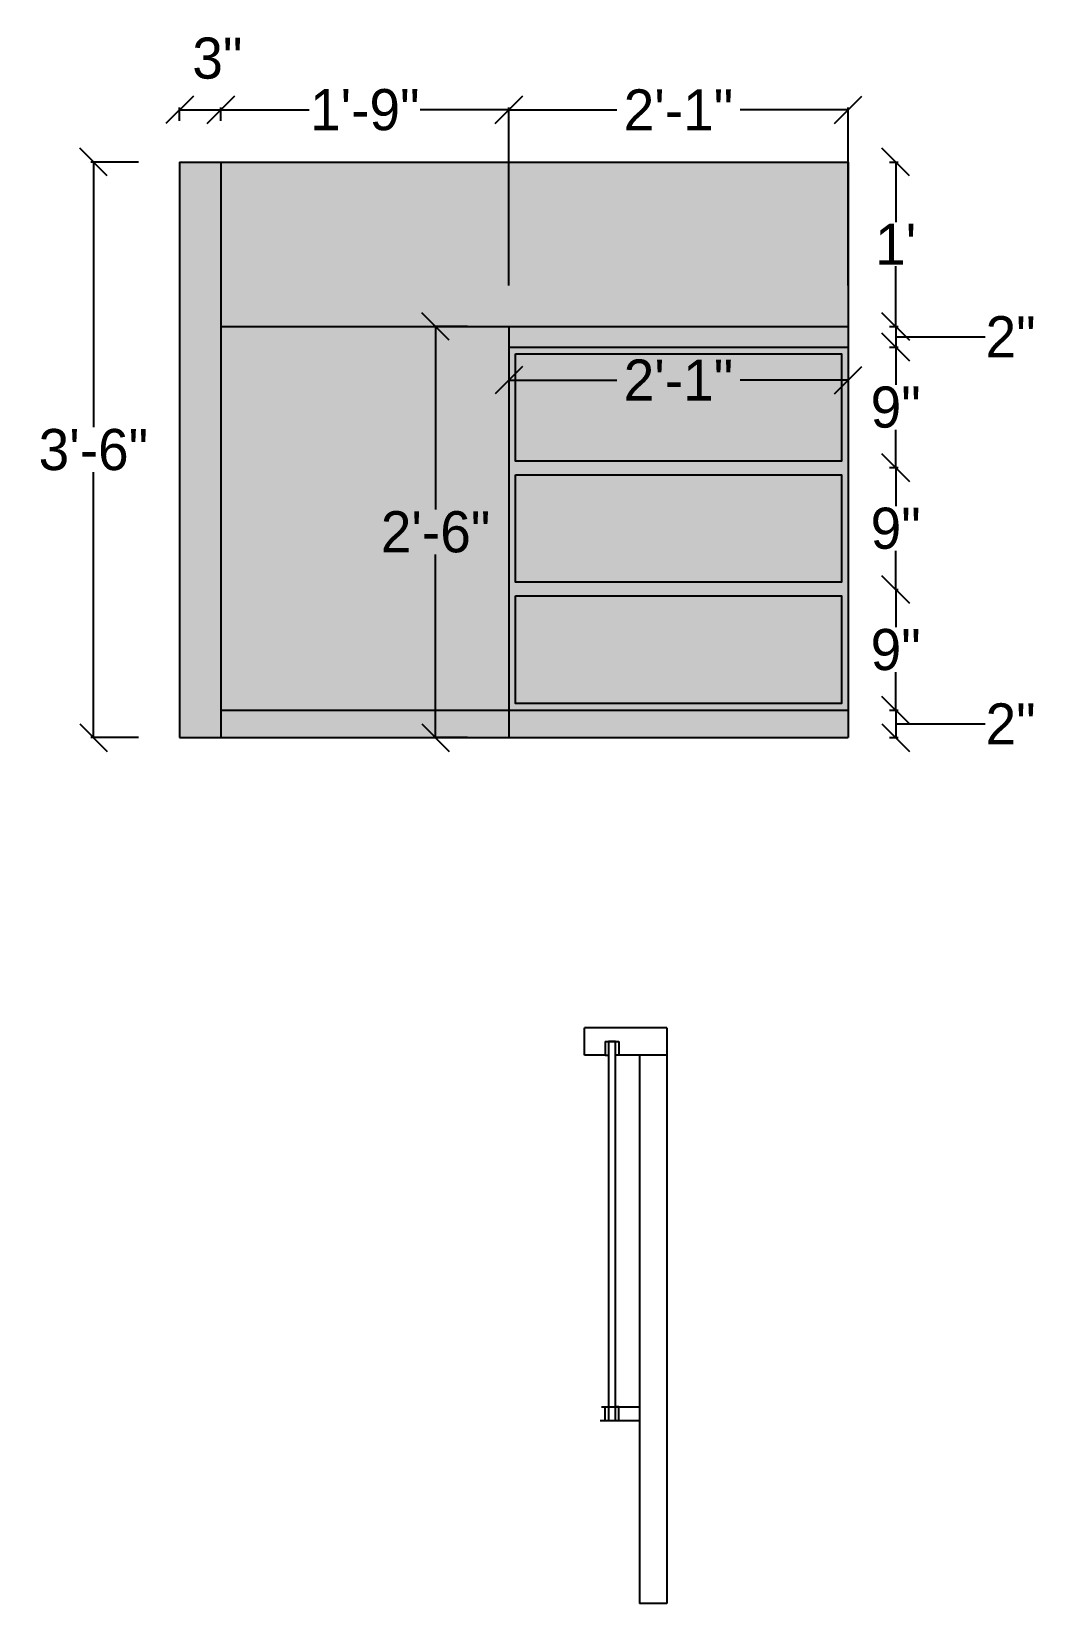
# Model space of a CAD drawing. Header units: inches. Extents: x 9636 to 21597, y -10243 to 557.
# Drawn here: x 18105.5 to 18179, y -3476.3 to -3361.6 of the extents above; entities that cross this region are included whole.
import ezdxf

# ---------------------------------------------------------------- set-up
doc = ezdxf.new("R2010")
doc.units = ezdxf.units.IN
doc.header["$MEASUREMENT"] = 0
doc.layers.add('IEL-HATCH-002', color=7, linetype='Continuous')
doc.styles.add('HEMI', font='stylu.ttf')
doc.styles.get("Standard").update_dxf_attribs({"font": 'arial.ttf'})
doc.dimstyles.get("Standard").update_dxf_attribs({"dimtxt": 0.18, "dimasz": 0.18, "dimexe": 0.18, "dimexo": 0.0625, "dimgap": 0.09, "dimtad": 0, "dimtih": 1, "dimtoh": 1, "dimdec": 0, "dimzin": 0, "dimdsep": 46, "dimlunit": 4, "dimtxsty": 'Standard', "dimcen": 0.09, "dimadec": 0, "dimazin": 0, "dimtfac": 1, "dimtdec": 0, "dimtofl": 0, "dimtmove": 0, "dimatfit": 3, "dimfxl": 1, "dimtolj": 1, "dimtzin": 0, "dimarcsym": 0})

# ---------------------------------------------------------------- blocks, each defined once
blk = doc.blocks.new('_Oblique')
at = {"color": 0, "linetype": 'ByBlock', "lineweight": -2}
blk.add_line((-0.5, -0.5), (0.5, 0.5), dxfattribs=at)
blk = doc.blocks.new('*D436')
at = {"color": 254, "lineweight": -2, "transparency": 16777216}
for p, q in [((18113.26, -3371.1), (18109.79, -3371.1)), ((18113.26, -3413.1), (18109.79, -3413.1))]:
    blk.add_line(p, q, dxfattribs=at)
at = {"color": 5, "lineweight": -2, "transparency": 16777216}
for p, q in [((18109.97, -3371.1), (18109.97, -3390.45)), ((18109.97, -3413.1), (18109.97, -3393.74))]:
    blk.add_line(p, q, dxfattribs=at)
at = {"layer": 'Defpoints', "color": 0, "transparency": 16777216}
for p in [(18109.97, -3371.1), (18116.26, -3371.1), (18116.26, -3413.1)]:
    blk.add_point(p, dxfattribs=at)
at = {"color": 5, "lineweight": -2, "transparency": 16777216, "xscale": 2, "yscale": 2, "zscale": 2}
for p, rotation in [((18109.97, -3371.1), 90), ((18109.97, -3413.1), 270)]:
    blk.add_blockref('_Oblique', p, dxfattribs=dict(at, rotation=rotation))
at = {"color": 5, "transparency": 16777216, "insert": (18109.97, -3392.1), "char_height": 3, "attachment_point": 5, "style": 'HEMI'}
blk.add_mtext('\\A1;3\'-6"', dxfattribs=at)
blk = doc.blocks.new('*D437')
at = {"color": 254, "lineweight": -2, "transparency": 16777216}
for p, q in [((18116.26, -3368.1), (18116.26, -3367.12)), ((18119.26, -3368.1), (18119.26, -3367.12))]:
    blk.add_line(p, q, dxfattribs=at)
at = {"color": 5, "lineweight": -2, "transparency": 16777216}
blk.add_line((18116.26, -3367.3), (18119.26, -3367.3), dxfattribs=at)
at = {"layer": 'Defpoints', "color": 0, "transparency": 16777216}
for p in [(18119.26, -3367.3), (18116.26, -3371.1), (18119.26, -3371.1)]:
    blk.add_point(p, dxfattribs=at)
at = {"color": 5, "lineweight": -2, "transparency": 16777216, "xscale": 2, "yscale": 2, "zscale": 2, "rotation": 180}
blk.add_blockref('_Oblique', (18116.26, -3367.3), dxfattribs=at)
at = {"color": 5, "lineweight": -2, "transparency": 16777216, "xscale": 2, "yscale": 2, "zscale": 2}
blk.add_blockref('_Oblique', (18119.26, -3367.3), dxfattribs=at)
at = {"color": 5, "transparency": 16777216, "insert": (18119.01, -3363.54), "char_height": 3, "attachment_point": 5, "style": 'HEMI'}
blk.add_mtext('\\A1;3"', dxfattribs=at)
blk = doc.blocks.new('*D438')
at = {"color": 254, "lineweight": -2, "transparency": 16777216}
for p, q in [((18119.26, -3368.1), (18119.26, -3367.12)), ((18140.26, -3380.1), (18140.26, -3367.12))]:
    blk.add_line(p, q, dxfattribs=at)
at = {"color": 5, "lineweight": -2, "transparency": 16777216}
for p, q in [((18119.26, -3367.3), (18125.71, -3367.3)), ((18140.26, -3367.3), (18133.8, -3367.3))]:
    blk.add_line(p, q, dxfattribs=at)
at = {"layer": 'Defpoints', "color": 0, "transparency": 16777216}
for p in [(18140.26, -3367.3), (18119.26, -3371.1), (18140.26, -3383.1)]:
    blk.add_point(p, dxfattribs=at)
at = {"color": 5, "lineweight": -2, "transparency": 16777216, "xscale": 2, "yscale": 2, "zscale": 2, "rotation": 180}
blk.add_blockref('_Oblique', (18119.26, -3367.3), dxfattribs=at)
at = {"color": 5, "lineweight": -2, "transparency": 16777216, "xscale": 2, "yscale": 2, "zscale": 2}
blk.add_blockref('_Oblique', (18140.26, -3367.3), dxfattribs=at)
at = {"color": 5, "transparency": 16777216, "insert": (18129.76, -3367.3), "char_height": 3, "attachment_point": 5, "style": 'HEMI'}
blk.add_mtext('\\A1;1\'-9"', dxfattribs=at)
blk = doc.blocks.new('*D439')
at = {"color": 254, "lineweight": -2, "transparency": 16777216}
for p, q in [((18137.26, -3383.1), (18134.74, -3383.1)), ((18137.26, -3413.1), (18134.74, -3413.1))]:
    blk.add_line(p, q, dxfattribs=at)
at = {"color": 5, "lineweight": -2, "transparency": 16777216}
for p, q in [((18134.92, -3383.1), (18134.92, -3396.45)), ((18134.92, -3413.1), (18134.92, -3399.74))]:
    blk.add_line(p, q, dxfattribs=at)
at = {"layer": 'Defpoints', "color": 0, "transparency": 16777216}
for p in [(18140.26, -3383.1), (18134.92, -3413.1), (18140.26, -3413.1)]:
    blk.add_point(p, dxfattribs=at)
at = {"color": 5, "lineweight": -2, "transparency": 16777216, "xscale": 2, "yscale": 2, "zscale": 2}
for p, rotation in [((18134.92, -3383.1), 90), ((18134.92, -3413.1), 270)]:
    blk.add_blockref('_Oblique', p, dxfattribs=dict(at, rotation=rotation))
at = {"color": 5, "transparency": 16777216, "insert": (18134.92, -3398.1), "char_height": 3, "attachment_point": 5, "style": 'HEMI'}
blk.add_mtext('\\A1;2\'-6"', dxfattribs=at)
blk = doc.blocks.new('*D440')
at = {"color": 254, "lineweight": -2, "transparency": 16777216}
for p, q in [((18140.26, -3386.1), (18140.26, -3387.19)), ((18165.01, -3386.1), (18165.01, -3387.19))]:
    blk.add_line(p, q, dxfattribs=at)
at = {"color": 5, "lineweight": -2, "transparency": 16777216}
for p, q in [((18140.26, -3387.01), (18148.14, -3387.01)), ((18165.01, -3387.01), (18157.12, -3387.01))]:
    blk.add_line(p, q, dxfattribs=at)
at = {"layer": 'Defpoints', "color": 0, "transparency": 16777216}
for p in [(18140.26, -3383.1), (18165.01, -3383.1), (18165.01, -3387.01)]:
    blk.add_point(p, dxfattribs=at)
at = {"color": 5, "lineweight": -2, "transparency": 16777216, "xscale": 2, "yscale": 2, "zscale": 2, "rotation": 180}
blk.add_blockref('_Oblique', (18140.26, -3387.01), dxfattribs=at)
at = {"color": 5, "lineweight": -2, "transparency": 16777216, "xscale": 2, "yscale": 2, "zscale": 2}
blk.add_blockref('_Oblique', (18165.01, -3387.01), dxfattribs=at)
at = {"color": 5, "transparency": 16777216, "insert": (18152.63, -3387.01), "char_height": 3, "attachment_point": 5, "style": 'HEMI'}
blk.add_mtext('\\A1;2\'-1"', dxfattribs=at)
blk = doc.blocks.new('*D441')
at = {"color": 254, "lineweight": -2, "transparency": 16777216}
for p, q in [((18168.01, -3371.1), (18168.65, -3371.1)), ((18168.01, -3383.1), (18168.65, -3383.1))]:
    blk.add_line(p, q, dxfattribs=at)
at = {"color": 5, "lineweight": -2, "transparency": 16777216}
for p, q in [((18168.47, -3371.1), (18168.47, -3375.49)), ((18168.47, -3383.1), (18168.47, -3378.7))]:
    blk.add_line(p, q, dxfattribs=at)
at = {"layer": 'Defpoints', "color": 0, "transparency": 16777216}
for p in [(18165.01, -3371.1), (18165.01, -3383.1), (18168.47, -3383.1)]:
    blk.add_point(p, dxfattribs=at)
at = {"color": 5, "lineweight": -2, "transparency": 16777216, "xscale": 2, "yscale": 2, "zscale": 2}
for p, rotation in [((18168.47, -3371.1), 90), ((18168.47, -3383.1), 270)]:
    blk.add_blockref('_Oblique', p, dxfattribs=dict(at, rotation=rotation))
at = {"color": 5, "transparency": 16777216, "insert": (18168.47, -3377.1), "char_height": 3, "attachment_point": 5, "style": 'HEMI'}
blk.add_mtext("\\A1;1'", dxfattribs=at)
blk = doc.blocks.new('*D442')
at = {"color": 254, "lineweight": -2, "transparency": 16777216}
for p, q in [((18168.01, -3383.1), (18168.65, -3383.1)), ((18168.01, -3384.6), (18168.65, -3384.6))]:
    blk.add_line(p, q, dxfattribs=at)
at = {"color": 5, "lineweight": -2, "transparency": 16777216}
for p, q in [((18168.47, -3383.1), (18168.47, -3384.6)), ((18168.47, -3383.85), (18174.81, -3383.85)), ((18174.81, -3383.85), (18174.99, -3383.85))]:
    blk.add_line(p, q, dxfattribs=at)
at = {"layer": 'Defpoints', "color": 0, "transparency": 16777216}
for p in [(18165.01, -3383.1), (18165.01, -3384.6), (18168.47, -3384.6)]:
    blk.add_point(p, dxfattribs=at)
at = {"color": 5, "lineweight": -2, "transparency": 16777216, "xscale": 2, "yscale": 2, "zscale": 2}
for p, rotation in [((18168.47, -3383.1), 90), ((18168.47, -3384.6), 270)]:
    blk.add_blockref('_Oblique', p, dxfattribs=dict(at, rotation=rotation))
at = {"color": 5, "transparency": 16777216, "insert": (18176.85, -3383.85), "char_height": 3, "attachment_point": 5, "style": 'HEMI'}
blk.add_mtext('\\A1;2"', dxfattribs=at)
blk = doc.blocks.new('*D443')
at = {"color": 254, "lineweight": -2, "transparency": 16777216}
for p, q in [((18168.01, -3384.6), (18168.65, -3384.6)), ((18168.01, -3393.4), (18168.65, -3393.4))]:
    blk.add_line(p, q, dxfattribs=at)
at = {"color": 5, "lineweight": -2, "transparency": 16777216}
for p, q in [((18168.47, -3384.6), (18168.47, -3387.36)), ((18168.47, -3393.4), (18168.47, -3390.64))]:
    blk.add_line(p, q, dxfattribs=at)
at = {"layer": 'Defpoints', "color": 0, "transparency": 16777216}
for p in [(18165.01, -3384.6), (18165.01, -3393.4), (18168.47, -3393.4)]:
    blk.add_point(p, dxfattribs=at)
at = {"color": 5, "lineweight": -2, "transparency": 16777216, "xscale": 2, "yscale": 2, "zscale": 2}
for p, rotation in [((18168.47, -3384.6), 90), ((18168.47, -3393.4), 270)]:
    blk.add_blockref('_Oblique', p, dxfattribs=dict(at, rotation=rotation))
at = {"color": 5, "transparency": 16777216, "insert": (18168.47, -3389), "char_height": 3, "attachment_point": 5, "style": 'HEMI'}
blk.add_mtext('\\A1;9"', dxfattribs=at)
blk = doc.blocks.new('*D444')
at = {"color": 254, "lineweight": -2, "transparency": 16777216}
for p, q in [((18168.01, -3393.4), (18168.65, -3393.4)), ((18168.47, -3402.29), (18168.65, -3402.29))]:
    blk.add_line(p, q, dxfattribs=at)
at = {"color": 5, "lineweight": -2, "transparency": 16777216}
for p, q in [((18168.47, -3393.4), (18168.47, -3396.2)), ((18168.47, -3402.29), (18168.47, -3399.48))]:
    blk.add_line(p, q, dxfattribs=at)
at = {"layer": 'Defpoints', "color": 0, "transparency": 16777216}
for p in [(18165.01, -3393.4), (18165.47, -3402.29), (18168.47, -3402.29)]:
    blk.add_point(p, dxfattribs=at)
at = {"color": 5, "lineweight": -2, "transparency": 16777216, "xscale": 2, "yscale": 2, "zscale": 2}
for p, rotation in [((18168.47, -3393.4), 90), ((18168.47, -3402.29), 270)]:
    blk.add_blockref('_Oblique', p, dxfattribs=dict(at, rotation=rotation))
at = {"color": 5, "transparency": 16777216, "insert": (18168.47, -3397.84), "char_height": 3, "attachment_point": 5, "style": 'HEMI'}
blk.add_mtext('\\A1;9"', dxfattribs=at)
blk = doc.blocks.new('*D445')
at = {"color": 254, "lineweight": -2, "transparency": 16777216}
for p, q in [((18168.47, -3402.29), (18168.65, -3402.29)), ((18168.01, -3411.1), (18168.65, -3411.1))]:
    blk.add_line(p, q, dxfattribs=at)
at = {"color": 5, "lineweight": -2, "transparency": 16777216}
for p, q in [((18168.47, -3402.29), (18168.47, -3405.05)), ((18168.47, -3411.1), (18168.47, -3408.33))]:
    blk.add_line(p, q, dxfattribs=at)
at = {"layer": 'Defpoints', "color": 0, "transparency": 16777216}
for p in [(18165.47, -3402.29), (18165.01, -3411.1), (18168.47, -3411.1)]:
    blk.add_point(p, dxfattribs=at)
at = {"color": 5, "lineweight": -2, "transparency": 16777216, "xscale": 2, "yscale": 2, "zscale": 2}
for p, rotation in [((18168.47, -3402.29), 90), ((18168.47, -3411.1), 270)]:
    blk.add_blockref('_Oblique', p, dxfattribs=dict(at, rotation=rotation))
at = {"color": 5, "transparency": 16777216, "insert": (18168.47, -3406.69), "char_height": 3, "attachment_point": 5, "style": 'HEMI'}
blk.add_mtext('\\A1;9"', dxfattribs=at)
blk = doc.blocks.new('*D446')
at = {"color": 254, "lineweight": -2, "transparency": 16777216}
for p, q in [((18168.01, -3411.1), (18168.65, -3411.1)), ((18168.01, -3413.1), (18168.65, -3413.1))]:
    blk.add_line(p, q, dxfattribs=at)
at = {"color": 5, "lineweight": -2, "transparency": 16777216}
for p, q in [((18168.47, -3411.1), (18168.47, -3413.1)), ((18168.47, -3412.1), (18174.81, -3412.1)), ((18174.81, -3412.1), (18174.99, -3412.1))]:
    blk.add_line(p, q, dxfattribs=at)
at = {"layer": 'Defpoints', "color": 0, "transparency": 16777216}
for p in [(18165.01, -3411.1), (18165.01, -3413.1), (18168.47, -3413.1)]:
    blk.add_point(p, dxfattribs=at)
at = {"color": 5, "lineweight": -2, "transparency": 16777216, "xscale": 2, "yscale": 2, "zscale": 2}
for p, rotation in [((18168.47, -3411.1), 90), ((18168.47, -3413.1), 270)]:
    blk.add_blockref('_Oblique', p, dxfattribs=dict(at, rotation=rotation))
at = {"color": 5, "transparency": 16777216, "insert": (18176.85, -3412.1), "char_height": 3, "attachment_point": 5, "style": 'HEMI'}
blk.add_mtext('\\A1;2"', dxfattribs=at)
blk = doc.blocks.new('*D456')
at = {"color": 254, "lineweight": -2, "transparency": 16777216}
for p, q in [((18140.26, -3380.1), (18140.26, -3367.12)), ((18165.01, -3380.1), (18165.01, -3367.12))]:
    blk.add_line(p, q, dxfattribs=at)
at = {"color": 5, "lineweight": -2, "transparency": 16777216}
for p, q in [((18140.26, -3367.3), (18148.14, -3367.3)), ((18165.01, -3367.3), (18157.12, -3367.3))]:
    blk.add_line(p, q, dxfattribs=at)
at = {"layer": 'Defpoints', "color": 0, "transparency": 16777216}
for p in [(18165.01, -3367.3), (18140.26, -3383.1), (18165.01, -3383.1)]:
    blk.add_point(p, dxfattribs=at)
at = {"color": 5, "lineweight": -2, "transparency": 16777216, "xscale": 2, "yscale": 2, "zscale": 2, "rotation": 180}
blk.add_blockref('_Oblique', (18140.26, -3367.3), dxfattribs=at)
at = {"color": 5, "lineweight": -2, "transparency": 16777216, "xscale": 2, "yscale": 2, "zscale": 2}
blk.add_blockref('_Oblique', (18165.01, -3367.3), dxfattribs=at)
at = {"color": 5, "transparency": 16777216, "insert": (18152.63, -3367.3), "char_height": 3, "attachment_point": 5, "style": 'HEMI'}
blk.add_mtext('\\A1;2\'-1"', dxfattribs=at)

msp = doc.modelspace()

# ---------------------------------------------------------------- hatches: boundary and pattern name
at = {"layer": 'IEL-HATCH-002', "true_color": 0xdcc3bc, "transparency": 33554687}
h = msp.add_hatch(color=9, dxfattribs=at)
h.dxf.hatch_style = 1
h.paths.add_polyline_path([(18119.26, -3371.1), (18116.26, -3371.1), (18116.26, -3413.1), (18119.26, -3413.1)])
h.paths.add_polyline_path([(18165.01, -3371.1), (18119.26, -3371.1), (18119.26, -3383.1), (18140.26, -3383.1), (18165.01, -3383.1)])
at = {"layer": 'IEL-HATCH-002', "true_color": 0xfaf6f5, "transparency": 33554687}
h = msp.add_hatch(color=7, dxfattribs=at)
h.dxf.hatch_style = 1
h.paths.add_polyline_path([(18140.26, -3383.1), (18119.26, -3383.1), (18119.26, -3411.1), (18140.26, -3411.1)])
h.paths.add_polyline_path([(18164.51, -3385.1), (18140.76, -3385.1), (18140.76, -3392.93), (18164.51, -3392.93)])
h.paths.add_polyline_path([(18164.51, -3393.93), (18140.76, -3393.93), (18140.76, -3401.76), (18164.51, -3401.76)])
h.paths.add_polyline_path([(18164.51, -3402.76), (18140.76, -3402.76), (18140.76, -3410.6), (18164.51, -3410.6)])
h.paths.add_polyline_path([(18165.01, -3411.1), (18140.26, -3411.1), (18140.26, -3413.1), (18165.01, -3413.1)])
h.paths.add_polyline_path([(18140.26, -3411.1), (18119.26, -3411.1), (18119.26, -3413.1), (18140.26, -3413.1)])
at = {"layer": 'IEL-HATCH-002', "true_color": 0xdcc3bc, "transparency": 33554687}
h = msp.add_hatch(color=9, dxfattribs=at)
h.dxf.hatch_style = 1
h.paths.add_polyline_path([(18165.01, -3383.1), (18140.26, -3383.1), (18140.26, -3384.6), (18165.01, -3384.6)])
h.paths.add_polyline_path([(18165.01, -3384.6), (18140.26, -3384.6), (18140.26, -3411.1), (18165.01, -3411.1)])
h.paths.add_polyline_path([(18164.51, -3393.93), (18164.51, -3401.76), (18140.76, -3401.76), (18140.76, -3393.93)], flags=16)
h.paths.add_polyline_path([(18140.76, -3392.93), (18140.76, -3385.1), (18164.51, -3385.1), (18164.51, -3392.93)], flags=16)
h.paths.add_polyline_path([(18164.51, -3402.76), (18164.51, -3410.6), (18140.76, -3410.6), (18140.76, -3402.76)], flags=16)

# ---------------------------------------------------------------- linework, layer by layer
at = {"color": 18, "true_color": 0x000000}
for p, q in [((18116.26, -3371.1), (18116.26, -3413.1)), ((18116.26, -3371.1), (18165.01, -3371.1)), ((18119.26, -3371.1), (18119.26, -3413.1)), ((18165.01, -3371.1), (18165.01, -3413.1)), ((18119.26, -3383.1), (18140.26, -3383.1)), ((18140.26, -3383.1), (18140.26, -3413.1)), ((18140.26, -3383.1), (18165.01, -3383.1)), ((18140.26, -3384.6), (18165.01, -3384.6)), ((18119.26, -3411.1), (18165.01, -3411.1)), ((18116.26, -3413.1), (18165.01, -3413.1)), ((18145.79, -3436.28), (18145.79, -3434.28)), ((18151.79, -3434.28), (18145.79, -3434.28)), ((18151.79, -3434.28), (18151.79, -3436.28)), ((18147.29, -3435.28), (18147.29, -3435.28)), ((18147.29, -3435.28), (18148.29, -3435.28)), ((18147.29, -3435.28), (18147.29, -3436.28)), ((18148.29, -3435.28), (18148.29, -3436.28)), ((18147.29, -3436.28), (18145.79, -3436.28)), ((18147.29, -3436.28), (18147.54, -3436.28)), ((18148.29, -3436.28), (18148.04, -3436.28)), ((18151.79, -3436.28), (18148.29, -3436.28)), ((18149.79, -3436.28), (18149.79, -3476.28)), ((18151.79, -3436.28), (18151.79, -3476.28)), ((18146.93, -3462.93), (18149.79, -3462.93)), ((18147.03, -3461.93), (18149.79, -3461.93)), ((18147.29, -3462.93), (18147.29, -3461.93)), ((18147.29, -3461.93), (18147.54, -3461.93)), ((18147.29, -3462.93), (18147.29, -3462.93)), ((18147.29, -3462.93), (18148.29, -3462.93)), ((18148.29, -3461.93), (18148.04, -3461.93)), ((18148.29, -3462.93), (18148.29, -3461.93)), ((18151.79, -3476.28), (18149.79, -3476.28))]:
    msp.add_line(p, q, dxfattribs=at)
for points in [[(18140.76, -3385.1), (18164.51, -3385.1), (18164.51, -3392.93), (18140.76, -3392.93)], [(18140.76, -3393.93), (18164.51, -3393.93), (18164.51, -3401.76), (18140.76, -3401.76)], [(18140.76, -3402.76), (18164.51, -3402.76), (18164.51, -3410.6), (18140.76, -3410.6)], [(18147.54, -3462.93), (18148.04, -3462.93), (18148.04, -3435.28), (18147.54, -3435.28)]]:
    msp.add_lwpolyline(points, close=True, dxfattribs=at)

# ---------------------------------------------------------------- dimensions: what is measured, and where the dimension line sits
dim = msp.add_linear_dim(base=(18119.26, -3367.3), p1=(18116.26, -3371.1), p2=(18119.26, -3371.1), dimstyle='Standard', override={"dimtxt": 3, "dimasz": 2, "dimexo": 3, "dimtxsty": 'HEMI', "dimblk": 'Oblique', "dimcen": 0, "dimclrd": 5, "dimclre": 254, "dimclrt": 5, "dimtmove": 2, "dimldrblk": 'Oblique', "dimfxl": 0.03937, "dimarcsym": 1}, dxfattribs=at)
dim.commit()
dim.dimension.update_dxf_attribs({"geometry": '*D437', "text_midpoint": (18119.01, -3363.54), "dimtype": 160})
for base, p1, p2, picture, middle in [((18140.26, -3367.3), (18119.26, -3371.1), (18140.26, -3383.1), '*D438', (18129.76, -3367.3)), ((18165.01, -3367.3), (18140.26, -3383.1), (18165.01, -3383.1), '*D456', (18152.63, -3367.3)), ((18165.01, -3387.01), (18140.26, -3383.1), (18165.01, -3383.1), '*D440', (18152.63, -3387.01))]:
    dim = msp.add_linear_dim(base=base, p1=p1, p2=p2, dimstyle='Standard', override={"dimtxt": 3, "dimasz": 2, "dimexo": 3, "dimtxsty": 'HEMI', "dimblk": 'Oblique', "dimcen": 0, "dimclrd": 5, "dimclre": 254, "dimclrt": 5, "dimldrblk": 'Oblique', "dimfxl": 0.03937, "dimarcsym": 1}, dxfattribs=at)
    dim.commit()
    dim.dimension.update_dxf_attribs({"geometry": picture, "text_midpoint": middle})
for base, p1, p2, override, picture, middle in [((18109.97, -3371.1), (18116.26, -3413.1), (18116.26, -3371.1), {"dimtxt": 3, "dimasz": 2, "dimexo": 3, "dimtxsty": 'HEMI', "dimblk": 'Oblique', "dimcen": 0, "dimclrd": 5, "dimclre": 254, "dimclrt": 5, "dimldrblk": 'Oblique', "dimfxl": 0.03937, "dimarcsym": 1}, '*D436', (18109.97, -3392.1)), ((18168.47, -3383.1), (18165.01, -3371.1), (18165.01, -3383.1), {"dimtxt": 3, "dimasz": 2, "dimexo": 3, "dimtxsty": 'HEMI', "dimblk": 'Oblique', "dimcen": 0, "dimclrd": 5, "dimclre": 254, "dimclrt": 5, "dimldrblk": 'Oblique', "dimfxl": 0.03937, "dimarcsym": 1}, '*D441', (18168.47, -3377.1)), ((18134.92, -3413.1), (18140.26, -3383.1), (18140.26, -3413.1), {"dimtxt": 3, "dimasz": 2, "dimexo": 3, "dimtxsty": 'HEMI', "dimblk": 'Oblique', "dimcen": 0, "dimclrd": 5, "dimclre": 254, "dimclrt": 5, "dimldrblk": 'Oblique', "dimfxl": 0.03937, "dimarcsym": 1}, '*D439', (18134.92, -3398.1)), ((18168.4674788, -3384.59738018), (18165.00609677, -3383.09738018), (18165.00609677, -3384.59738018), {"dimtxt": 3, "dimasz": 2, "dimexo": 3, "dimtxsty": 'HEMI', "dimblk": 'Oblique', "dimcen": 0, "dimclrd": 5, "dimclre": 254, "dimclrt": 5, "dimtmove": 1, "dimldrblk": 'Oblique', "dimfxl": 0.03937, "dimarcsym": 1}, '*D442', (18175.08107324, -3383.84738018)), ((18168.47, -3393.4), (18165.01, -3384.6), (18165.01, -3393.4), {"dimtxt": 3, "dimasz": 2, "dimexo": 3, "dimtxsty": 'HEMI', "dimblk": 'Oblique', "dimcen": 0, "dimclrd": 5, "dimclre": 254, "dimclrt": 5, "dimtmove": 1, "dimldrblk": 'Oblique', "dimfxl": 0.03937, "dimarcsym": 1}, '*D443', (18168.47, -3389)), ((18168.47, -3402.29), (18165.01, -3393.4), (18165.47, -3402.29), {"dimtxt": 3, "dimasz": 2, "dimexo": 3, "dimtxsty": 'HEMI', "dimblk": 'Oblique', "dimcen": 0, "dimclrd": 5, "dimclre": 254, "dimclrt": 5, "dimtmove": 1, "dimldrblk": 'Oblique', "dimfxl": 0.03937, "dimarcsym": 1}, '*D444', (18168.47, -3397.84)), ((18168.47, -3411.1), (18165.47, -3402.29), (18165.01, -3411.1), {"dimtxt": 3, "dimasz": 2, "dimexo": 3, "dimtxsty": 'HEMI', "dimblk": 'Oblique', "dimcen": 0, "dimclrd": 5, "dimclre": 254, "dimclrt": 5, "dimtmove": 1, "dimldrblk": 'Oblique', "dimfxl": 0.03937, "dimarcsym": 1}, '*D445', (18168.47, -3406.69)), ((18168.47, -3413.1), (18165.01, -3411.1), (18165.01, -3413.1), {"dimtxt": 3, "dimasz": 2, "dimexo": 3, "dimtxsty": 'HEMI', "dimblk": 'Oblique', "dimcen": 0, "dimclrd": 5, "dimclre": 254, "dimclrt": 5, "dimtmove": 1, "dimldrblk": 'Oblique', "dimfxl": 0.03937, "dimarcsym": 1}, '*D446', (18175.08, -3412.1))]:
    dim = msp.add_linear_dim(base=base, p1=p1, p2=p2, angle=90, dimstyle='Standard', override=override, dxfattribs=at)
    dim.commit()
    dim.dimension.update_dxf_attribs({"geometry": picture, "text_midpoint": middle})

doc.saveas('drawing.dxf')
